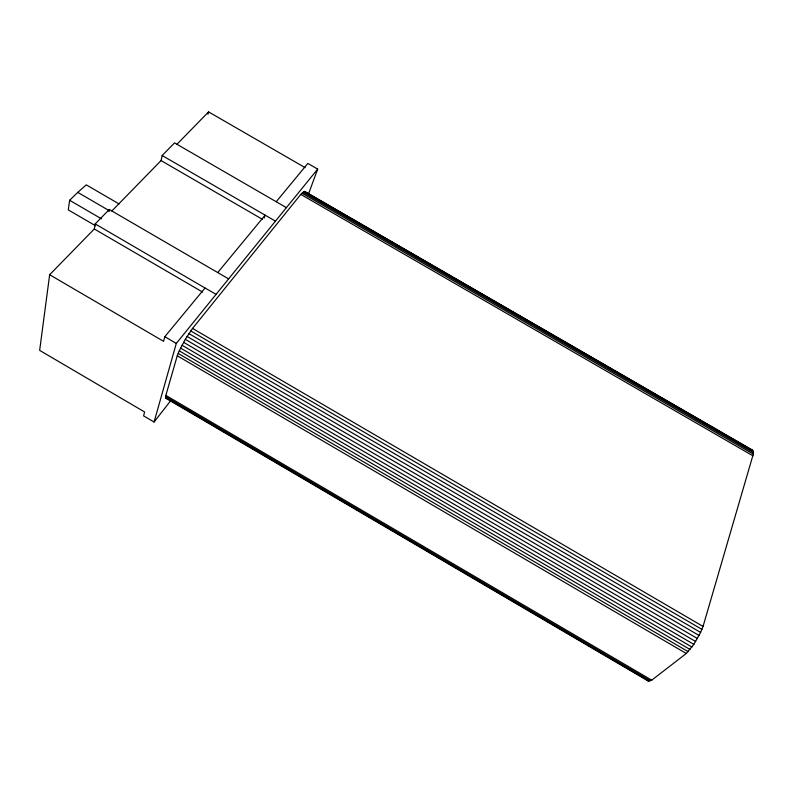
<?xml version="1.0" encoding="UTF-8"?>
<svg xmlns="http://www.w3.org/2000/svg" width="793" height="793" viewBox="0 0 793 793"><rect width="100%" height="100%" fill="white"/><g stroke="black" fill="none" stroke-linecap="round" stroke-linejoin="round"><path stroke-width="1.19" d="M753.291 454.072L753.181 451.376L752.17 449.948L304.571 191.41L300.785 194.394L192.54 328.411L185.294 339.345L179.258 350.843L177.255 355.779L165.856 395.38L166.024 398.344L648.159 680.999L651.727 680.176L686.282 653.482L693.845 644.382L700.606 632.437L703.054 626.44L753.291 454.072L301.964 193.155M228.612 278.898L109.305 209.481L95.17 223.904L94.308 228.979L49.652 274.735L39.65 350.377L144.633 411.993L143.592 415.869L154.07 422.025L170.792 400.564M119.049 203.93L86.268 184.858L77.764 192.372L69.635 200.282L68.277 209.887L95.626 225.817M108.938 211.513L109.305 209.481M111.833 211.017L161.058 160.573L162.178 155.517L174.549 142.889L286.412 207.637M207.964 114.271L208.569 111.892L305.057 167.601M276.212 201.729L307.843 163.427L317.676 169.107L216.083 294.332L205.03 287.998L164.815 336.698L163.576 341.337L49.652 274.735M154.07 422.025L176.304 343.419L216.083 294.332M264.168 218.035L265.13 215.161L217.728 272.564M308.705 193.442L317.676 169.107M176.819 144.425L208.569 111.892M750.347 449.869L752.17 449.948M167.244 398.542L166.024 398.344M304.571 191.41L752.785 450.493M303.878 191.648L753.181 451.376M302.995 192.233L753.35 452.575M300.785 194.394L753.003 455.856M162.178 155.517L275.458 221.148M161.058 160.573L262.463 219.344M77.764 192.372L109.375 210.76M69.635 200.282L101.484 218.828M95.17 223.904L205.03 287.998M94.308 228.979L202.582 292.062M192.54 328.411L703.054 626.44M190.726 330.909L701.934 629.394M188.893 333.595L700.606 632.437M187.069 336.42L699.109 635.51M185.294 339.345L697.453 638.563M183.589 342.298L695.689 641.537M182.003 345.233L693.845 644.382M164.815 336.698L176.304 343.419M180.546 348.097L691.942 647.048M179.258 350.843L690.029 649.477M178.147 353.42L688.126 651.638M177.255 355.779L686.282 653.482M165.856 395.38L651.727 680.176M165.678 396.708L650.369 680.83M165.737 397.709L649.17 681.108M648.159 680.999L646.761 679.651"/></g></svg>
